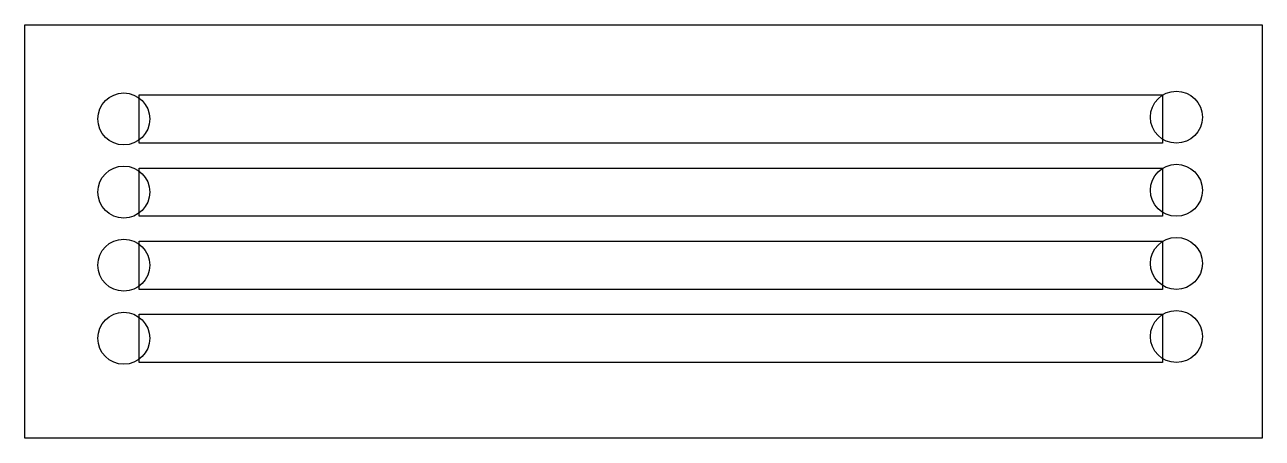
# Model space of a CAD drawing. Header units: inches. Extents: x 81484 to 157717, y 35666 to 61118.
import ezdxf

# ---------------------------------------------------------------- set-up
doc = ezdxf.new("R2010")
doc.units = ezdxf.units.IN
doc.header["$MEASUREMENT"] = 0

# ---------------------------------------------------------------- blocks, each defined once
blk = doc.blocks.new('*U41')
blk.add_lwpolyline([(-31470, 1421), (31573, 1421), (31573, -1545), (-31470, -1545)], close=True)
for centre in [(-32422, -55), (32422, 55)]:
    blk.add_circle(centre, 1600)
blk = doc.blocks.new('*U42')
at = {"color": 0, "linetype": 'ByBlock', "lineweight": -2, "transparency": 16777216}
for p in [(0, 0), (0, -4500), (0, -9000), (0, -13500)]:
    blk.add_blockref('*U41', p, dxfattribs=at)

msp = doc.modelspace()

# ---------------------------------------------------------------- linework, layer by layer
msp.add_lwpolyline([(157717, 61118), (157717, 35666), (81484, 35666), (81484, 61118)], close=True)

# ---------------------------------------------------------------- block references
msp.add_blockref('*U42', (120007, 55374))

doc.saveas('drawing.dxf')
